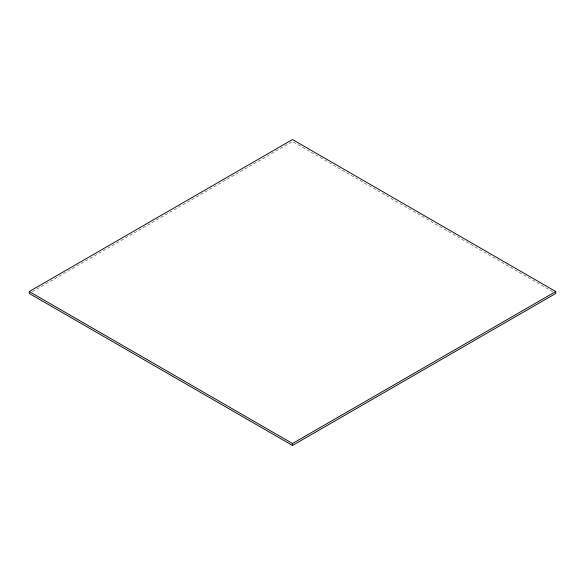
<?xml version="1.0" encoding="UTF-8"?>
<svg xmlns="http://www.w3.org/2000/svg" width="585" height="585" viewBox="0 0 585 585"><rect width="100%" height="100%" fill="white"/><g stroke="black" fill="none" stroke-linecap="round" stroke-linejoin="round"><path stroke-width="0.44" stroke-dasharray="2.92 2.19" d="M32.409 291.644L292.5 141.482L552.591 291.644"/><path stroke-width="0.88" d="M29.25 291.535L292.5 139.544L555.75 291.535L555.75 293.465L292.5 445.456L29.25 293.465L29.25 291.535L292.5 443.518L555.75 291.535M292.5 443.518L292.5 445.456"/></g></svg>
